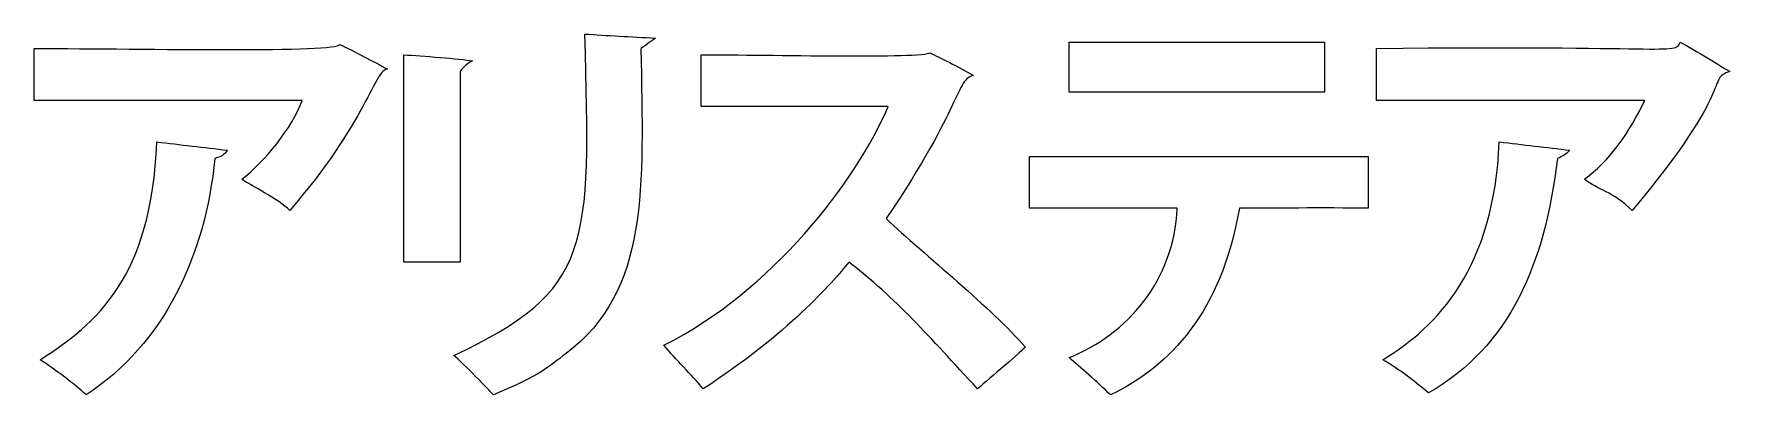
# Model space of a CAD drawing. Header units: centimetres. Extents: x 0 to 12, y 0 to 11.2.
# Drawn here: x 8.026 to 11.961, y 10.373 to 11.208 of the extents above; entities outside this region: 1.
import ezdxf

# ---------------------------------------------------------------- set-up
doc = ezdxf.new("R2010")
doc.units = ezdxf.units.CM
doc.header["$MEASUREMENT"] = 0
doc.layers.add('arisutea_logo v1_Untitled-1 [Converted]', color=7, linetype='Continuous')

msp = doc.modelspace()

# ---------------------------------------------------------------- linework, layer by layer
at = {"layer": 'arisutea_logo v1_Untitled-1 [Converted]'}
for p, q in [((10.416, 11.0736), (10.416, 11.1888)), ((10.416, 11.1888), (11.0064, 11.1888)), ((11.0064, 11.1888), (11.0064, 11.0736)), ((8.0256, 11.0544), (8.0256, 11.1744)), ((8.88, 10.68), (8.88, 11.16)), ((9.5664, 11.04), (9.5664, 11.16)), ((11.1264, 11.0544), (11.1264, 11.1744)), ((9.0096, 11.1216), (9.0096, 10.68)), ((11.0064, 11.0736), (10.416, 11.0736)), ((8.6448, 11.0544), (8.0256, 11.0544)), ((9.9984, 11.04), (9.5664, 11.04)), ((11.7456, 11.0544), (11.1264, 11.0544)), ((10.3248, 10.8048), (10.3248, 10.9248)), ((10.3248, 10.9248), (11.1072, 10.9248)), ((11.1072, 10.9248), (11.1072, 10.8048)), ((10.6656, 10.8048), (10.3248, 10.8048)), ((9.0096, 10.68), (8.88, 10.68))]:
    msp.add_line(p, q, dxfattribs=at)
for points in [[(8.0256, 11.1744), (8.2859, 11.1744), (8.7306, 11.1644), (8.7312, 11.184)], [(8.7312, 11.184), (8.764, 11.1688), (8.8097, 11.1446), (8.8416, 11.1264)], [(8.9952, 10.464), (9.3156, 10.6153), (9.3117, 10.7138), (9.2976, 11.208)], [(9.2976, 11.208), (9.3476, 11.2043), (9.405, 11.2019), (9.4608, 11.1984)], [(9.4608, 11.1984), (9.4516, 11.1921), (9.4318, 11.1776), (9.4272, 11.1744)], [(11.1264, 11.1744), (11.8039, 11.183), (11.8162, 11.1589), (11.8272, 11.1888)], [(11.8272, 11.1888), (11.8651, 11.1703), (11.9168, 11.1357), (11.9424, 11.1216)], [(8.88, 11.16), (8.92, 11.1572), (9.0093, 11.1513), (9.0384, 11.1456)], [(9.0384, 11.1456), (9.0295, 11.1434), (9.0159, 11.1293), (9.0096, 11.1216)], [(9.5664, 11.16), (9.7197, 11.1602), (10.0813, 11.1514), (10.0944, 11.1648)], [(10.0944, 11.1648), (10.119, 11.1521), (10.1592, 11.1339), (10.1952, 11.112)], [(8.8416, 11.1264), (8.8143, 11.1296), (8.7929, 11.0033), (8.616, 10.8)], [(10.1952, 11.112), (10.1543, 11.1021), (10.1724, 11.0467), (9.9936, 10.7808)], [(11.9424, 11.1216), (11.8861, 11.1025), (11.961, 11.0919), (11.7168, 10.8)], [(8.5056, 10.872), (8.5566, 10.9115), (8.6224, 10.991), (8.6448, 11.0544)], [(9.48, 10.488), (9.7285, 10.6116), (9.9248, 10.8676), (9.9984, 11.04)], [(11.6064, 10.872), (11.6613, 10.9108), (11.7132, 10.9835), (11.7456, 11.0544)], [(8.04, 10.4544), (8.1693, 10.5379), (8.2974, 10.6445), (8.3088, 10.9584)], [(8.3088, 10.9584), (8.3632, 10.952), (8.4176, 10.9456), (8.472, 10.9392)], [(11.1408, 10.4544), (11.2666, 10.5298), (11.3983, 10.6677), (11.4096, 10.9584)], [(11.4096, 10.9584), (11.464, 10.952), (11.5184, 10.9456), (11.5728, 10.9392)], [(8.4432, 10.92), (8.4208, 10.696), (8.3271, 10.4916), (8.1456, 10.3728)], [(8.472, 10.9392), (8.4616, 10.9264), (8.4624, 10.9258), (8.4432, 10.92)], [(11.544, 10.92), (11.5156, 10.6766), (11.4342, 10.4853), (11.2464, 10.3776)], [(11.5728, 10.9392), (11.5611, 10.9273), (11.5599, 10.9275), (11.544, 10.92)], [(8.616, 10.8), (8.5911, 10.8257), (8.5229, 10.859), (8.5056, 10.872)], [(11.7168, 10.8), (11.6726, 10.8437), (11.6368, 10.8472), (11.6064, 10.872)], [(10.416, 10.4592), (10.5508, 10.5131), (10.6592, 10.6385), (10.6656, 10.8048)], [(10.8096, 10.8048), (10.7678, 10.5648), (10.65, 10.4401), (10.512, 10.3728)], [(11.1072, 10.8048), (11.0081, 10.8064), (10.8782, 10.8048), (10.8096, 10.8048)], [(9.9936, 10.7808), (10.0806, 10.6992), (10.2398, 10.5712), (10.3152, 10.4834)], [(9.9072, 10.68), (9.8711, 10.6345), (9.765, 10.5122), (9.5712, 10.3872)], [(10.2048, 10.3872), (10.0924, 10.5084), (10.0159, 10.5978), (9.9072, 10.68)], [(9.5712, 10.3872), (9.5424, 10.4208), (9.5088, 10.4544), (9.48, 10.488)], [(10.3152, 10.4834), (10.3008, 10.4691), (10.2159, 10.3963), (10.2048, 10.3872)], [(8.1456, 10.3728), (8.1186, 10.3992), (8.0768, 10.4288), (8.04, 10.4544)], [(9.0864, 10.3728), (9.077, 10.3839), (9.0171, 10.4458), (8.9952, 10.464)], [(10.512, 10.3728), (10.4807, 10.4039), (10.4415, 10.4371), (10.416, 10.4592)], [(11.2464, 10.3776), (11.2103, 10.4076), (11.1804, 10.4307), (11.1408, 10.4544)]]:
    msp.add_open_spline(points, degree=3, dxfattribs=at)
msp.add_open_spline([(9.4272, 11.1744), (9.4327, 10.8493), (9.4469, 10.6148), (9.2544, 10.4688), (9.2126, 10.4371), (9.1978, 10.4199), (9.0864, 10.3728)], degree=3, knots=[2, 2, 2, 2, 3, 3, 3, 4, 4, 4, 4], dxfattribs=at)
msp.add_point((0, 0), dxfattribs=at)

doc.saveas('drawing.dxf')
